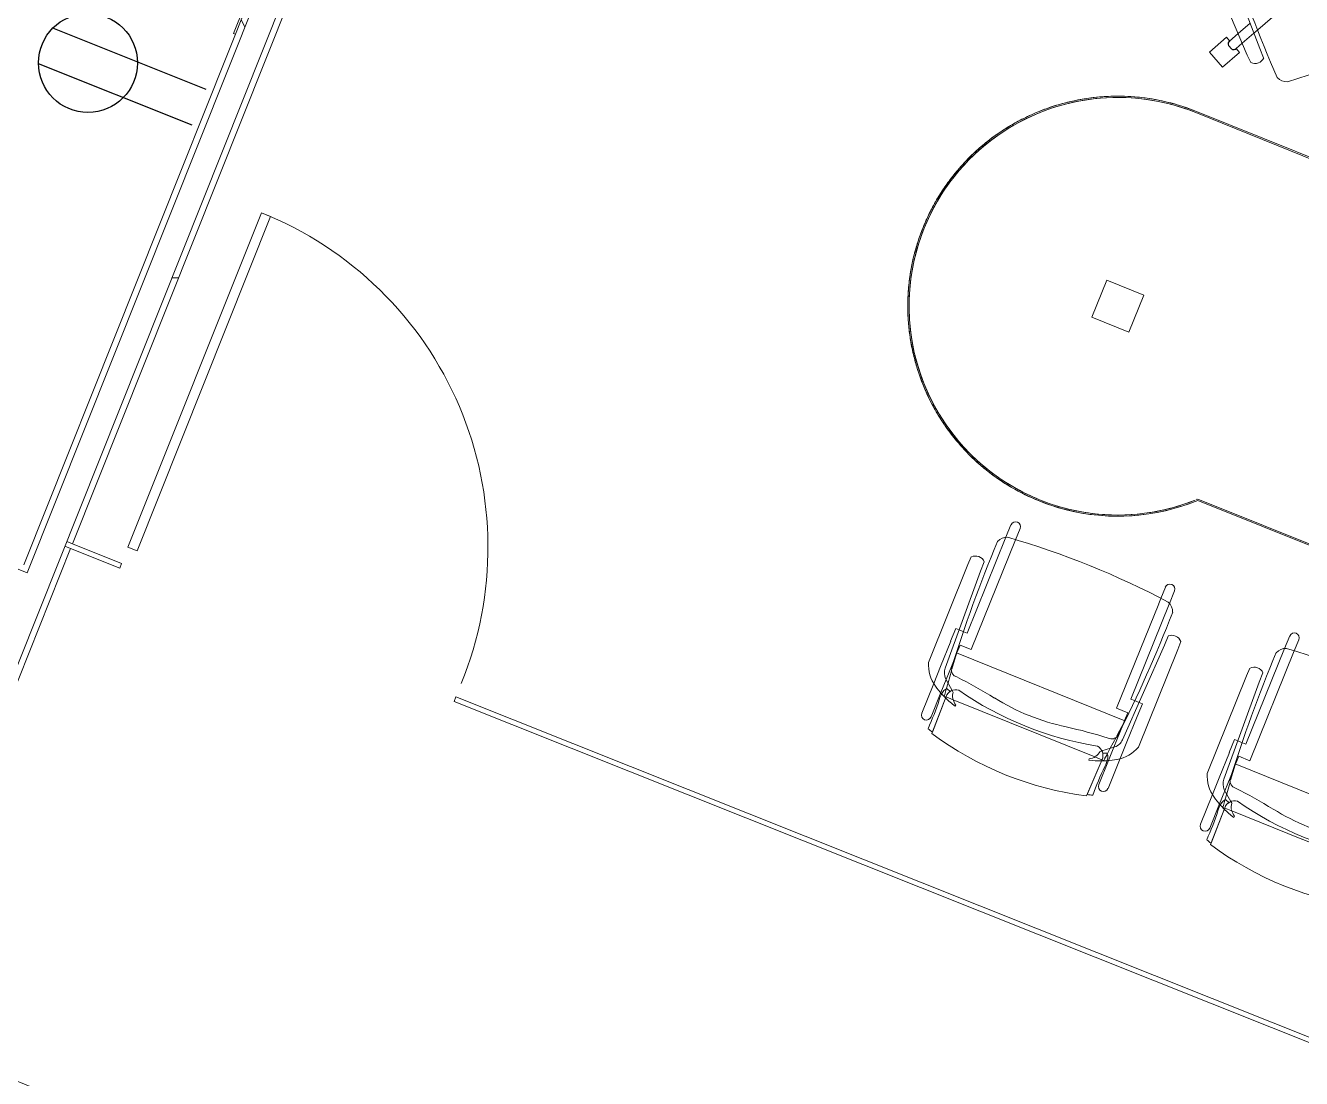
# Model space of a CAD drawing. Header units: inches. Extents: x -13 to 4331, y -638 to 2885.
# Drawn here: x 3249.6 to 3377.2, y 1932.1 to 2037.4 of the extents above; entities that cross this region are included whole.
import ezdxf

# ---------------------------------------------------------------- set-up
doc = ezdxf.new("R2010")
doc.units = ezdxf.units.IN
doc.header["$MEASUREMENT"] = 0
for name, color, linetype, lineweight in [('A-ANNO-NOTE', 131, 'Continuous', 30), ('A-DOOR', 31, 'Continuous', 13), ('A-WALL', 113, 'Continuous', 9), ('A-WALL-PATT', 111, 'Continuous', 13), ('E-ELEC-FIXT', 91, 'Continuous', 9), ('I-FURN', 30, 'Continuous', 9), ('I-FURN-PNLS', 30, 'Continuous', 9), ('I-WALL', 2, 'Continuous', 13)]:
    doc.layers.add(name, color=color, linetype=linetype, lineweight=lineweight)
pattern_1 = [(0, (0, 0), (30.72, 7.68), [1.267, -21.773, 1.267, -21.773, -122.88]), (0, (0, 0), (30.72, 7.68), [-46.08, 1.267, -44.813, 1.267, -21.773, -53.76]), (0, (0, 0), (30.72, 7.68), [-115.2, 1.267, -14.093, 1.267, -37.133]), (120, (11.52, 3.84), (-22.011075, 22.7643), [1.267, -21.773, 1.267, -21.773, -122.88]), (120, (11.52, 3.84), (-22.011075, 22.7643), [-46.08, 1.267, -44.813, 1.267, -21.773, -53.76]), (120, (11.52, 3.84), (-22.011075, 22.7643), [-115.2, 1.267, -14.093, 1.267, -37.133]), (240, (15.36, 19.2), (-8.708925, -30.4443), [1.267, -21.773, 1.267, -21.773, -122.88]), (240, (15.36, 19.2), (-8.708925, -30.4443), [-46.08, 1.267, -44.813, 1.267, -21.773, -53.76]), (240, (15.36, 19.2), (-8.708925, -30.4443), [-115.2, 1.267, -14.093, 1.267, -37.133])]

# ---------------------------------------------------------------- blocks, each defined once
blk = doc.blocks.new('Furniture 58 - Furniture 1-5239381-FIRST FLOOR POWER _ SIGNAL')
at = {"layer": 'I-FURN'}
for p, q in [((2621.12, 1373.53), (2603.07, 1349.57)), ((2603.07, 1349.57), (2621.12, 1373.53)), ((2635.5, 1362.69), (2621.12, 1373.53)), ((2621.12, 1373.53), (2635.5, 1362.69)), ((2617.44, 1338.74), (2635.5, 1362.69)), ((2635.5, 1362.69), (2617.44, 1338.74)), ((2603.07, 1349.57), (2617.44, 1338.74)), ((2617.44, 1338.74), (2603.07, 1349.57))]:
    blk.add_line(p, q, dxfattribs=at)
blk = doc.blocks.new('Single Glass Door - 36_ x 84_-5232975-FIRST FLOOR POWER _ SIGNAL')
at = {"layer": 'A-DOOR', "lineweight": 20}
for p, q in [((17, -2), (18, -2)), ((17, -38), (17, -2)), ((18, -2), (18, -38)), ((18, -38), (17, -38))]:
    blk.add_line(p, q, dxfattribs=at)
at = {"layer": 'A-DOOR', "lineweight": 9}
blk.add_arc((18, -2), 36, 179.5, 270, dxfattribs=at)
blk = doc.blocks.new('Zira Wksta 12 - Type 1-V36-FIRST FLOOR POWER _ SIGNAL')
at = {"layer": 'I-FURN'}
for p, q in [((-48.36, 45.86), (-44.3, 53.83)), ((-48.36, 45.86), (-44.3, 53.83)), ((-47.47, 44.21), (-54.53, 51.76)), ((-55.84, 50.59), (-48.39, 43.13)), ((-49.32, 46.18), (-50.03, 44.78)), ((-49.32, 46.18), (-50.03, 44.78)), ((-50.03, 44.78), (-50.55, 43.77)), ((-50.03, 44.78), (-50.55, 43.77)), ((-49.29, 44.04), (-48.59, 45.4)), ((-49.29, 44.04), (-48.59, 45.4)), ((-48.59, 45.4), (-48.36, 45.86)), ((-48.59, 45.4), (-48.36, 45.86)), ((-50.99, 44), (-52.01, 41.99)), ((-50.99, 44), (-52.01, 41.99)), ((-50.56, 43.78), (-50.99, 44)), ((-50.56, 43.78), (-50.99, 44)), ((-49.65, 43.32), (-49.29, 44.04)), ((-49.65, 43.32), (-49.29, 44.04)), ((-46.77, 43.5), (-47.47, 44.21)), ((-50.05, 43.09), (-50.5, 43.32)), ((-50.05, 43.09), (-50.5, 43.32)), ((-50.49, 43.32), (-50.05, 43.1)), ((-50.49, 43.32), (-50.05, 43.1)), ((-50.23, 41.09), (-49.21, 43.09)), ((-50.23, 41.09), (-49.21, 43.09)), ((-49.21, 43.09), (-49.64, 43.31)), ((-49.21, 43.09), (-49.64, 43.31)), ((-48.39, 43.13), (-47.78, 42.56)), ((-52.01, 41.99), (-50.23, 41.09)), ((-52.01, 41.99), (-50.23, 41.09)), ((-53, 17), (-53, 13)), ((-49, 17), (-53, 17)), ((-53, 17), (-49, 17)), ((-53, 13), (-53, 17)), ((-49, 13), (-49, 17)), ((-49, 17), (-49, 13)), ((-53, 13), (-49, 13)), ((-49, 13), (-53, 13))]:
    blk.add_line(p, q, dxfattribs=at)
for centre, radius, start, end in [((-97.29, 108.06), 84.96, 309.1475, 320.8525), ((62.79, 151.71), 153.52, 220.4787, 225.5251), ((-50.2, 43.59), 0.407, 152.1651, 221.8349), ((-50.2, 43.59), 0.407, 152.1651, 221.8349), ((-50.18, 43.59), 0.406, 153, 220.3801), ((-50.18, 43.59), 0.406, 166.476, 206.9041), ((-50.18, 43.59), 0.406, 153, 166.476), ((-50.18, 43.59), 0.406, 206.9041, 220.3801), ((-47.72, 43.52), 0.956, 266.8901, 359.1099), ((-50.02, 43.5), 0.406, 265.6199, 333), ((-50, 43.49), 0.407, 264.1651, 333.8349), ((-50, 43.49), 0.407, 264.1651, 333.8349), ((-50.02, 43.5), 0.406, 265.6199, 319.524), ((-50.02, 43.5), 0.406, 319.524, 333), ((-44.21, 43.36), 1.31, 245.0433, 294.9567)]:
    blk.add_arc(centre, radius, start, end, dxfattribs=at)
at = {"layer": 'I-FURN-PNLS'}
for p, q in [((0, 36), (-51, 36)), ((0, 36), (-51, 36)), ((0, 36), (-51, 36)), ((-24, 36), (-51, 36)), ((-51, 35.87), (-0.13, 35.87)), ((-0.13, 35.87), (-51, 35.87)), ((-0.13, 35.87), (-51, 35.87)), ((-51, 35.87), (-0.13, 35.87)), ((-0.12, 0.12), (-36.35, 0.12)), ((-36.35, 0.12), (-0.12, 0.12)), ((-36.35, 0.12), (-0.12, 0.12)), ((-0.12, 0.12), (-36.35, 0.12)), ((-36.3, 0), (0, 0)), ((-36.3, 0), (0, 0)), ((-36.3, 0), (0, 0)), ((0, 0), (-36.3, 0))]:
    blk.add_line(p, q, dxfattribs=at)
for radius, start, end in [(21, 90, 270), (21, 90, 270), (20.87, 90, 180), (20.87, 90, 180), (20.87, 90, 180), (20.87, 90, 147.2727), (21, 98.382, 101.1684), (21, 98.382, 101.1684), (21, 90, 98.382), (21, 90, 98.382), (21, 110.1031, 115.1473), (21, 110.1031, 115.1473), (21, 106.7644, 110.1031), (21, 106.7644, 110.1031), (21, 101.1684, 106.7644), (21, 101.1684, 106.7644), (21, 118.7187, 123.5308), (21, 118.7187, 123.5308), (21, 115.1473, 118.7187), (21, 115.1473, 118.7187), (21, 123.5308, 127.228), (21, 123.5308, 127.228), (21, 131.915, 135.6889), (21, 131.915, 135.6889), (21, 127.228, 131.915), (21, 127.228, 131.915), (21, 135.6889, 140.3), (21, 135.6889, 140.3), (21, 140.3, 144.1238), (21, 140.3, 144.1238), (21, 144.1238, 148.6861), (21, 144.1238, 148.6861), (20.87, 147.2727, 180), (21, 148.6861, 150.2368), (21, 148.6861, 150.2368), (21, 152.5432, 157.0735), (21, 152.5432, 157.0735), (21, 150.2859, 152.5432), (21, 150.2859, 152.5432), (21, 157.0735, 158.9402), (21, 157.0735, 158.9402), (21, 160.9524, 165.4626), (21, 160.9524, 165.4626), (21, 159.046, 160.9524), (21, 159.046, 160.9524), (21, 165.4626, 169.3548), (21, 165.4626, 169.3548), (21, 169.3548, 173.8538), (21, 169.3548, 173.8538), (21, 173.8538, 177.7523), (21, 173.8538, 177.7523), (21, 177.7523, 180), (21, 177.7523, 180), (21, 180, 182.2477), (21, 180, 182.2477), (21, 182.2477, 186.1462), (21, 182.2477, 186.1462), (20.87, 180, 188.1818), (20.87, 180, 270), (20.87, 180, 270), (20.87, 180, 270), (21, 186.1462, 190.6452), (21, 186.1462, 190.6452), (20.87, 188.1818, 196.3636), (21, 190.6452, 194.5374), (21, 190.6452, 194.5374), (21, 194.5374, 199.0476), (21, 194.5374, 199.0476), (20.87, 196.3636, 245.4545), (21, 199.0476, 201.0598), (21, 199.0476, 201.0598), (21, 201.1303, 202.9265), (21, 201.1303, 202.9265), (21, 202.9265, 207.4568), (21, 202.9265, 207.4568), (21, 207.4568, 211.3139), (21, 207.4568, 211.3139), (21, 211.3139, 215.8762), (21, 211.3139, 215.8762), (21, 215.8762, 219.7), (21, 215.8762, 219.7), (21, 219.7, 224.3111), (21, 219.7, 224.3111), (21, 224.3111, 228.085), (21, 224.3111, 228.085), (21, 270, 314.4153), (20.88, 314.1273, 314.3662), (20.88, 314.1273, 314.3662), (20.88, 314.1273, 314.3662), (20.88, 314.1273, 314.3662), (21, 228.085, 232.772), (21, 228.085, 232.772), (21, 270, 314.4153), (21, 270, 314.4153), (20.88, 270, 313.753), (20.88, 270, 313.753), (20.88, 270, 313.753), (21, 277.4026, 314.4153), (20.88, 284.8517, 313.753), (21, 232.772, 236.4692), (21, 232.772, 236.4692), (21, 236.4692, 241.2813), (21, 236.4692, 241.2813), (21, 241.2813, 244.8527), (21, 241.2813, 244.8527), (21, 244.8527, 249.8969), (21, 244.8527, 249.8969), (20.87, 245.4545, 253.6364), (21, 249.8969, 253.2356), (21, 249.8969, 253.2356), (20.87, 253.6364, 261.8182), (21, 253.2356, 258.8316), (21, 253.2356, 258.8316), (21, 258.8316, 261.4747), (21, 258.8316, 261.4747), (21, 261.618, 270), (21, 261.618, 270), (20.87, 261.8182, 270), (20.88, 270, 277.4259), (21, 270, 277.4026), (20.88, 277.4259, 284.8517)]:
    blk.add_arc((-51, 15), radius, start, end, dxfattribs=at)
blk = doc.blocks.new('F-Haworth_Chair_X99-Seminar - X99 Seminar Chair with Glides-V37-FIRST FLOOR POWER _ SIGNAL')
at = {"layer": 'I-FURN'}
for p, q in [((-8.34, 11.52), (-8.42, 7.57)), ((8.42, 7.57), (8.34, 11.52)), ((-8.42, 7.57), (-8.34, 11.37)), ((8.34, 11.37), (8.42, 7.57)), ((-10.04, 10.02), (-10.04, 6.81)), ((-9.04, 7.4), (-9.04, 10.02)), ((9.04, 10.02), (9.04, 7.4)), ((10.04, 6.81), (10.04, 10.02)), ((-7.18, 7.99), (-7.21, 8.13)), ((7.21, 8.13), (7.18, 7.99)), ((-10.04, 6.81), (-10.04, 5)), ((-9.13, 5.92), (-8.07, 6.77)), ((-9.04, 5.99), (-9.04, 7.4)), ((-8.68, 6.87), (-8.75, 6.22)), ((-8.62, 7.42), (-8.68, 6.91)), ((-8.6, 7.6), (-8.62, 7.43)), ((-8.61, 6.81), (-8.23, 6.95)), ((-8.49, 7.6), (-8.56, 7.6)), ((-7.65, 7.6), (-8.4, 7.6)), ((-8.07, 6.77), (-7.95, 6.87)), ((0.06, 7.6), (-7.65, 7.6)), ((7.65, 7.6), (0.08, 7.6)), ((8.4, 7.6), (7.65, 7.6)), ((7.95, 6.87), (8.07, 6.77)), ((8.07, 6.77), (9.13, 5.92)), ((8.23, 6.95), (8.61, 6.81)), ((8.56, 7.6), (8.49, 7.6)), ((8.62, 7.43), (8.6, 7.6)), ((8.68, 6.87), (8.62, 7.42)), ((8.75, 6.22), (8.68, 6.87)), ((9.04, 7.4), (9.04, 5.99)), ((10.04, 5), (10.04, 6.81)), ((-9.04, 3.62), (-9.04, 5.99)), ((-8.75, 6.22), (-8.88, 4.99)), ((8.88, 4.99), (8.75, 6.22)), ((9.04, 5.99), (9.04, 3.62)), ((-11.32, 5.06), (-11.32, -5.48)), ((-10.04, 4.99), (-10.04, 2.27)), ((-9.92, -5.36), (-9.57, 4.97)), ((-8.9, 4.8), (-9.07, 3.2)), ((-8.88, 4.99), (-8.89, 4.91)), ((8.89, 4.91), (8.88, 4.99)), ((9.07, 3.2), (8.9, 4.8)), ((9.57, 4.97), (9.92, -5.36)), ((10.04, 2.27), (10.04, 4.99)), ((11.32, -5.48), (11.32, 5.06)), ((-9.07, 3.2), (-9.07, 3.12)), ((-9.07, 3.12), (9.07, 3.12)), ((-9.04, 3.43), (-9.04, 3.62)), ((-9.04, 3.12), (-9.04, 3.43)), ((-9.04, 2.27), (-9.04, 3.12)), ((9.04, 3.62), (9.04, 3.43)), ((9.04, 3.43), (9.04, 3.12)), ((9.04, 3.12), (9.04, 2.27)), ((9.07, 3.12), (9.07, 3.2)), ((-10.04, 2.27), (-10.07, 2.27)), ((-10.07, 2.27), (-10.07, 0.89)), ((-7.83, 2.27), (-9.04, 2.27)), ((-7.83, -9.57), (-7.83, 2.27)), ((9.04, 2.27), (7.83, 2.27)), ((7.83, 2.27), (7.83, -9.57)), ((10.07, 2.27), (10.04, 2.27)), ((10.07, 0.89), (10.07, 2.27)), ((-10.07, 0.89), (-9.71, 0.89)), ((-9.71, 0.89), (-9.2, 0.89)), ((-9.2, 0.89), (-8.82, 0.89)), ((-8.82, 0.89), (-8.82, -9.44)), ((8.82, 0.89), (9.2, 0.89)), ((8.82, -9.44), (8.82, 0.89)), ((9.2, 0.89), (9.71, 0.89)), ((9.71, 0.89), (10.07, 0.89)), ((-11.32, -5.48), (-11.3, -6.32)), ((-9.92, -6.36), (-9.92, -5.36)), ((9.92, -5.36), (9.92, -6.36)), ((11.3, -6.32), (11.32, -5.48)), ((-8.82, -9.44), (-8.82, -10.78)), ((-7.83, -10.78), (-7.83, -9.57)), ((7.83, -9.57), (7.83, -10.78)), ((8.82, -10.78), (8.82, -9.44))]:
    blk.add_line(p, q, dxfattribs=at)
for centre, radius, start, end in [((0, -20.29), 32.89, 75.3075, 104.696), ((-9.54, 10.02), 0.498, 360, 180), ((-36.06, 10.03), 27.2, 355.9857, 2.5118), ((0, -20.73), 33.17, 104.5766, 105.5522), ((0, -20.73), 33.17, 74.4478, 75.4234), ((36.06, 10.03), 27.2, 177.4882, 184.0143), ((9.54, 10.02), 0.498, 360, 180), ((-5.2, 7.86), 3.74, 175.9857, 189.9064), ((-4.71, -1.15), 9.61, 113.5094, 116.0036), ((-4.71, -1.15), 9.61, 112.927, 113.3607), ((-4.71, -1.15), 9.61, 105.0666, 112.7369), ((-6.55, 6.76), 1.38, 117.0503, 145.9813), ((6.55, 6.76), 1.38, 34.0187, 62.9497), ((4.71, -1.15), 9.61, 67.2631, 74.9334), ((4.71, -1.15), 9.61, 66.6393, 67.073), ((4.71, -1.15), 9.61, 63.9964, 66.4906), ((5.2, 7.86), 3.74, 350.0936, 4.0143), ((-7.87, 3.92), 3.63, 121.9522, 161.8211), ((-4.71, -1.15), 9.61, 116.0036, 121.9522), ((-8.28, 7.33), 0.613, 189.9064, 237.4573), ((-7.37, 7.55), 1.05, 178.8214, 214.7998), ((-7.37, 7.55), 1.05, 178.8214, 264.0446), ((-6.55, 6.76), 1.38, 147.5752, 174.9122), ((0, -26.49), 33.83, 77.2285, 102.7715), ((7.37, 7.55), 1.05, 275.9554, 1.1786), ((6.55, 6.76), 1.38, 5.0878, 32.4248), ((7.37, 7.55), 1.05, 325.2002, 1.1786), ((8.28, 7.33), 0.613, 302.5427, 350.0936), ((4.71, -1.15), 9.61, 58.0478, 63.9964), ((7.87, 3.92), 3.63, 18.1789, 58.0478), ((-8.18, 4.9), 1.39, 132.8922, 177.1987), ((-8.24, 4.59), 0.763, 84.2338, 165.7662), ((-11.32, 48.08), 42.84, 274.2301, 280.0233), ((0, -15.97), 22.19, 79.9767, 100.0233), ((11.32, 48.08), 42.84, 259.9767, 265.7699), ((8.24, 4.59), 0.763, 14.2338, 95.7662), ((8.18, 4.9), 1.39, 2.8013, 47.1078), ((144.06, -7.32), 153.52, 175.4787, 180.5251), ((-144.06, -7.32), 153.52, 359.4749, 4.5213), ((-10.58, -5.68), 0.956, 221.8901, 314.1099), ((10.58, -5.68), 0.956, 225.8901, 318.1099), ((-8.21, -8.28), 1.31, 200.0433, 249.9567), ((8.21, -8.28), 1.31, 290.0433, 339.9567), ((0, 75.01), 84.96, 264.1475, 275.8525), ((-8.32, -10.78), 0.495, 180, 360), ((8.32, -10.78), 0.495, 180, 360)]:
    blk.add_arc(centre, radius, start, end, dxfattribs=at)
blk = doc.blocks.new('F-Haworth_Chair_X99-Seminar - X99 Seminar Chair with Glides-V38-FIRST FLOOR POWER _ SIGNAL')
at = {"layer": 'I-FURN'}
for p, q in [((-8.34, 11.52), (-8.42, 7.57)), ((8.42, 7.57), (8.34, 11.52)), ((-8.42, 7.57), (-8.34, 11.37)), ((8.34, 11.37), (8.42, 7.57)), ((-10.04, 10.02), (-10.04, 6.81)), ((-9.04, 7.4), (-9.04, 10.02)), ((9.04, 10.02), (9.04, 7.4)), ((10.04, 6.81), (10.04, 10.02)), ((-7.18, 7.99), (-7.21, 8.13)), ((7.21, 8.13), (7.18, 7.99)), ((-10.04, 6.81), (-10.04, 5)), ((-9.13, 5.92), (-8.07, 6.77)), ((-9.04, 5.99), (-9.04, 7.4)), ((-8.68, 6.87), (-8.75, 6.22)), ((-8.62, 7.42), (-8.68, 6.91)), ((-8.6, 7.6), (-8.62, 7.43)), ((-8.61, 6.81), (-8.23, 6.95)), ((-8.49, 7.6), (-8.56, 7.6)), ((-7.65, 7.6), (-8.4, 7.6)), ((-8.07, 6.77), (-7.95, 6.87)), ((7.65, 7.6), (-7.65, 7.6)), ((8.4, 7.6), (7.65, 7.6)), ((7.95, 6.87), (8.07, 6.77)), ((8.07, 6.77), (9.13, 5.92)), ((8.23, 6.95), (8.61, 6.81)), ((8.56, 7.6), (8.49, 7.6)), ((8.62, 7.43), (8.6, 7.6)), ((8.68, 6.87), (8.62, 7.42)), ((8.75, 6.22), (8.68, 6.87)), ((9.04, 7.4), (9.04, 5.99)), ((10.04, 5), (10.04, 6.81)), ((-9.04, 3.62), (-9.04, 5.99)), ((-8.75, 6.22), (-8.88, 4.99)), ((8.88, 4.99), (8.75, 6.22)), ((9.04, 5.99), (9.04, 3.62)), ((-11.32, 5.06), (-11.32, -5.48)), ((-10.04, 4.99), (-10.04, 2.27)), ((-9.92, -5.36), (-9.57, 4.97)), ((-8.9, 4.8), (-9.07, 3.2)), ((-8.88, 4.99), (-8.89, 4.91)), ((8.89, 4.91), (8.88, 4.99)), ((9.07, 3.2), (8.9, 4.8)), ((9.57, 4.97), (9.92, -5.36)), ((10.04, 2.27), (10.04, 4.99)), ((11.32, -5.48), (11.32, 5.06)), ((-9.07, 3.2), (-9.07, 3.12)), ((-9.07, 3.12), (9.07, 3.12)), ((-9.04, 3.43), (-9.04, 3.62)), ((-9.04, 3.12), (-9.04, 3.43)), ((-9.04, 2.27), (-9.04, 3.12)), ((9.04, 3.62), (9.04, 3.43)), ((9.04, 3.43), (9.04, 3.12)), ((9.04, 3.12), (9.04, 2.27)), ((9.07, 3.12), (9.07, 3.2)), ((-10.04, 2.27), (-10.07, 2.27)), ((-10.07, 2.27), (-10.07, 0.89)), ((-7.83, 2.27), (-9.04, 2.27)), ((-7.83, -8.99), (-7.83, 2.27)), ((9.04, 2.27), (7.83, 2.27)), ((7.83, 2.27), (7.83, -9.57)), ((10.07, 2.27), (10.04, 2.27)), ((10.07, 0.89), (10.07, 2.27)), ((-10.07, 0.89), (-9.71, 0.89)), ((-9.71, 0.89), (-9.2, 0.89)), ((-9.2, 0.89), (-8.82, 0.89)), ((-8.82, 0.89), (-8.82, -9.36)), ((8.82, 0.89), (9.2, 0.89)), ((8.82, -9.44), (8.82, 0.89)), ((9.2, 0.89), (9.71, 0.89)), ((9.71, 0.89), (10.07, 0.89)), ((-11.32, -5.48), (-11.3, -6.32)), ((-9.92, -6.36), (-9.92, -5.36)), ((9.92, -5.36), (9.92, -6.36)), ((11.3, -6.32), (11.32, -5.48)), ((-8.82, -9.44), (-8.82, -10.78)), ((-7.83, -9.57), (-7.83, -9.02)), ((-7.83, -10.78), (-7.83, -9.57)), ((7.83, -9.57), (7.83, -10.78)), ((8.82, -10.78), (8.82, -9.44))]:
    blk.add_line(p, q, dxfattribs=at)
for centre, radius, start, end in [((0, -20.29), 32.89, 75.3075, 104.696), ((-9.54, 10.02), 0.498, 360, 180), ((-36.06, 10.03), 27.2, 355.9857, 2.5118), ((0, -20.73), 33.17, 104.5766, 105.5522), ((0, -20.73), 33.17, 74.4478, 75.4234), ((36.06, 10.03), 27.2, 177.4882, 184.0143), ((9.54, 10.02), 0.498, 360, 180), ((-5.2, 7.86), 3.74, 175.9857, 189.9064), ((-4.71, -1.15), 9.61, 113.5094, 116.0036), ((-4.71, -1.15), 9.61, 112.927, 113.3607), ((-4.71, -1.15), 9.61, 105.0666, 112.7369), ((-6.55, 6.76), 1.38, 117.0503, 145.9813), ((6.55, 6.76), 1.38, 34.0187, 62.9497), ((4.71, -1.15), 9.61, 67.2631, 74.9334), ((4.71, -1.15), 9.61, 66.6393, 67.073), ((4.71, -1.15), 9.61, 63.9964, 66.4906), ((5.2, 7.86), 3.74, 350.0936, 4.0143), ((-7.87, 3.92), 3.63, 121.9522, 161.8211), ((-4.71, -1.15), 9.61, 116.0036, 121.9522), ((-8.28, 7.33), 0.613, 189.9064, 237.4573), ((-7.37, 7.55), 1.05, 178.8214, 214.7998), ((-7.37, 7.55), 1.05, 178.8214, 264.0446), ((-6.55, 6.76), 1.38, 147.5752, 174.9122), ((0, -26.49), 33.83, 77.2285, 102.7715), ((7.37, 7.55), 1.05, 275.9554, 1.1786), ((6.55, 6.76), 1.38, 5.0878, 32.4248), ((7.37, 7.55), 1.05, 325.2002, 1.1786), ((8.28, 7.33), 0.613, 302.5427, 350.0936), ((4.71, -1.15), 9.61, 58.0478, 63.9964), ((7.87, 3.92), 3.63, 18.1789, 58.0478), ((-8.18, 4.9), 1.39, 132.8922, 177.1987), ((-8.24, 4.59), 0.763, 84.2338, 165.7662), ((-11.32, 48.08), 42.84, 274.2301, 280.0233), ((0, -15.97), 22.19, 79.9767, 100.0233), ((11.32, 48.08), 42.84, 259.9767, 265.7699), ((8.24, 4.59), 0.763, 14.2338, 95.7662), ((8.18, 4.9), 1.39, 2.8013, 47.1078), ((144.06, -7.32), 153.52, 175.4787, 180.5251), ((-144.06, -7.32), 153.52, 359.4749, 4.5213), ((-10.58, -5.68), 0.956, 221.8901, 314.1099), ((10.58, -5.68), 0.956, 225.8901, 318.1099), ((-8.21, -8.28), 1.31, 200.0433, 249.9567), ((8.21, -8.28), 1.31, 290.0433, 339.9567), ((0, 75.01), 84.96, 264.1475, 275.8525), ((-8.32, -10.78), 0.495, 180, 360), ((8.32, -10.78), 0.495, 180, 360)]:
    blk.add_arc(centre, radius, start, end, dxfattribs=at)
blk = doc.blocks.new('PS - Power Device _Wall Base_ - Duplex-4862727-FIRST FLOOR POWER _ SIGNAL')
at = {"layer": 'E-ELEC-FIXT'}
for p, q in [((2607.88, 1364.93), (2605.6, 1363.38)), ((2607.88, 1364.93), (2607.77, 1365.08)), ((2605.5, 1363.54), (2605.6, 1363.38))]:
    blk.add_line(p, q, dxfattribs=at)

msp = doc.modelspace()

# ---------------------------------------------------------------- hatches: boundary and pattern name
at = {"layer": 'A-WALL-PATT', "lineweight": 9}
h = msp.add_hatch(dxfattribs=at)
h.set_pattern_fill('FP_13', color=256, style=0, pattern_type=2)
h.set_pattern_definition(pattern_1)
h.paths.add_polyline_path([(3083.77, 1566.32), (3084.37, 1567.82), (3083.79, 1568.05), (3083.19, 1566.55)], flags=0)
h.paths.add_polyline_path([(3084.56, 1568.28), (3109.8, 1631.59), (3109.36, 1632.17), (3083.98, 1568.52)], flags=0)
h.paths.add_polyline_path([(3110.88, 1634.3), (3175.7, 1796.93), (3175.15, 1797.15), (3156, 1749.11), (3155.9, 1748.73), (3139.69, 1707.63), (3139.39, 1707.09), (3139.13, 1706.82), (3110.44, 1634.88), (3110.71, 1634.52)], flags=0)
h.paths.add_polyline_path([(3176.66, 1799.24), (3208.64, 1879.45), (3208.06, 1879.69), (3176.08, 1799.47), (3176.31, 1799.38)], flags=0)
h.paths.add_polyline_path([(3209.57, 1881.78), (3248.89, 1980.38), (3248.31, 1980.61), (3208.99, 1882.01), (3209.22, 1881.92)], flags=0)
h.paths.add_polyline_path([(3249.82, 1982.7), (3305.39, 2122.05), (3304.81, 2122.28), (3249.24, 1982.93), (3249.47, 1982.84)], flags=0)
h = msp.add_hatch(dxfattribs=at)
h.set_pattern_fill('FP_13', color=256, style=0, pattern_type=2)
h.set_pattern_definition(pattern_1)
h.paths.add_polyline_path([(3086.67, 1565.16), (3087.27, 1566.66), (3086.69, 1566.89), (3086.09, 1565.39)], flags=0)
h.paths.add_polyline_path([(3087.46, 1567.13), (3135.67, 1688.02), (3135.09, 1688.25), (3086.88, 1567.36)], flags=0)
h.paths.add_polyline_path([(3136.59, 1690.34), (3254.15, 1985.13), (3253.57, 1985.37), (3136.01, 1690.57), (3136.11, 1690.53)], flags=0)
h.paths.add_polyline_path([(3254.34, 1985.6), (3308.29, 2120.89), (3307.71, 2121.12), (3253.76, 1985.83), (3254.15, 1985.67)], flags=0)

# ---------------------------------------------------------------- linework, layer by layer
at = {"layer": 'A-ANNO-NOTE'}
for p, q in [((3267.72, 2031.03), (3252.36, 2037.16)), ((3266.3, 2027.47), (3250.95, 2033.6)), ((3266.3, 2027.47), (3250.95, 2033.6))]:
    msp.add_line(p, q, dxfattribs=at)
msp.add_circle((3255.89, 2033.68), 4.95, dxfattribs=at)
at = {"layer": 'A-WALL', "lineweight": 13}
for p, q in [((3136.01, 1690.57), (3307.71, 2121.12)), ((3249.82, 1982.7), (3305.39, 2122.05)), ((3249.82, 1982.7), (3148.17, 2023.24)), ((3254.34, 1985.6), (3253.76, 1985.83)), ((3254.15, 1985.13), (3253.57, 1985.37))]:
    msp.add_line(p, q, dxfattribs=at)
at = {"layer": 'I-WALL'}
for p, q in [((3304.81, 2122.28), (3249.47, 1983.51)), ((3254.34, 1985.6), (3308.29, 2120.89)), ((3259.25, 1983.64), (3254.34, 1985.6)), ((3136.82, 1690.92), (3254.15, 1985.13)), ((3254.15, 1985.13), (3259.06, 1983.18)), ((3259.06, 1983.18), (3259.25, 1983.64)), ((3292.69, 1970.31), (3292.5, 1969.84)), ((3385.1, 1933.45), (3292.69, 1970.31)), ((3292.5, 1969.84), (3384.91, 1932.99))]:
    msp.add_line(p, q, dxfattribs=at)

# ---------------------------------------------------------------- block references
at = {"layer": 'A-DOOR', "rotation": 158.2587309509976}
msp.add_blockref('Single Glass Door - 36_ x 84_-5232975-FIRST FLOOR POWER _ SIGNAL', (3275.87, 1976.74), dxfattribs=at)
at = {"layer": 'E-ELEC-FIXT', "rotation": 214.1191054880366}
msp.add_blockref('PS - Power Device _Wall Base_ - Duplex-4862727-FIRST FLOOR POWER _ SIGNAL', (4663.84, 4629.42), dxfattribs=at)
at = {"layer": 'I-FURN'}
for name, p, rotation in [('Zira Wksta 12 - Type 1-V36-FIRST FLOOR POWER _ SIGNAL', (3400.55, 1976.36), 338.0150838326589), ('F-Haworth_Chair_X99-Seminar - X99 Seminar Chair with Glides-V38-FIRST FLOOR POWER _ SIGNAL', (3352.34, 1974.2), 158.0150838326589), ('F-Haworth_Chair_X99-Seminar - X99 Seminar Chair with Glides-V37-FIRST FLOOR POWER _ SIGNAL', (3380.21, 1963.09), 158.0150838326589), ('Furniture 58 - Furniture 1-5239381-FIRST FLOOR POWER _ SIGNAL', (5419.73, 3906.82), 194.999999999997)]:
    msp.add_blockref(name, p, dxfattribs=dict(at, rotation=rotation))

doc.saveas('drawing.dxf')
